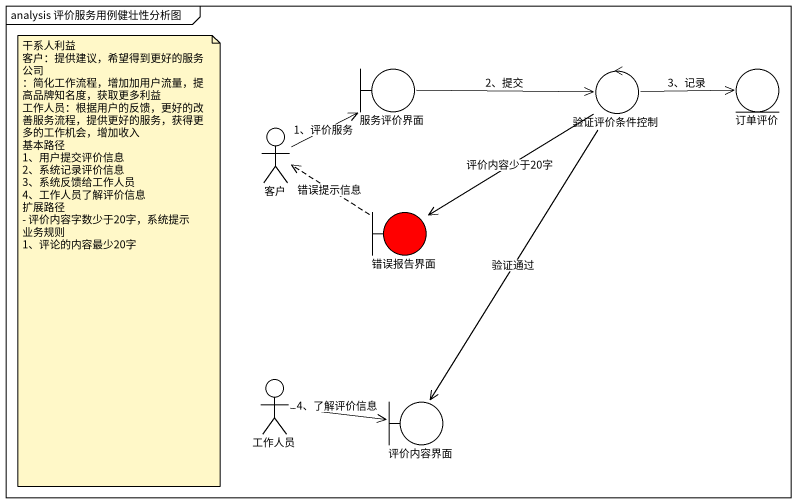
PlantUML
@startuml
mainframe analysis 评价服务用例健壮性分析图
boundary 服务评价界面
control 验证评价条件控制
entity 订单评价
actor 客户
boundary 错误报告界面 #FF0000
actor 工作人员
boundary 评价内容界面
服务评价界面 -right-> 验证评价条件控制 : 2、提交
验证评价条件控制 -right-> 订单评价 : 3、记录
验证评价条件控制 --> 错误报告界面 : 评价内容少于20字
验证评价条件控制 --> 评价内容界面 : 验证通过
客户 -up-> 服务评价界面 : 1、评价服务
错误报告界面 .left.> 客户 : 错误提示信息
工作人员 -right-> 评价内容界面 : 4、了解评价信息
note as N1
  干系人利益
  客户：提供建议，希望得到更好的服务
  公司 ：简化工作流程，增加加用户流量，提高品牌知名度，获取更多利益
  工作人员：根据用户的反馈，更好的改善服务流程，提供更好的服务，获得更多的工作机会，增加收入
  基本路径
  1、用户提交评价信息
  2、系统记录评价信息
  3、系统反馈给工作人员
  4、工作人员了解评价信息
  扩展路径
  - 评价内容字数少于20字，系统提示
  业务规则
  1、评论的内容最少20字
end note
@enduml
